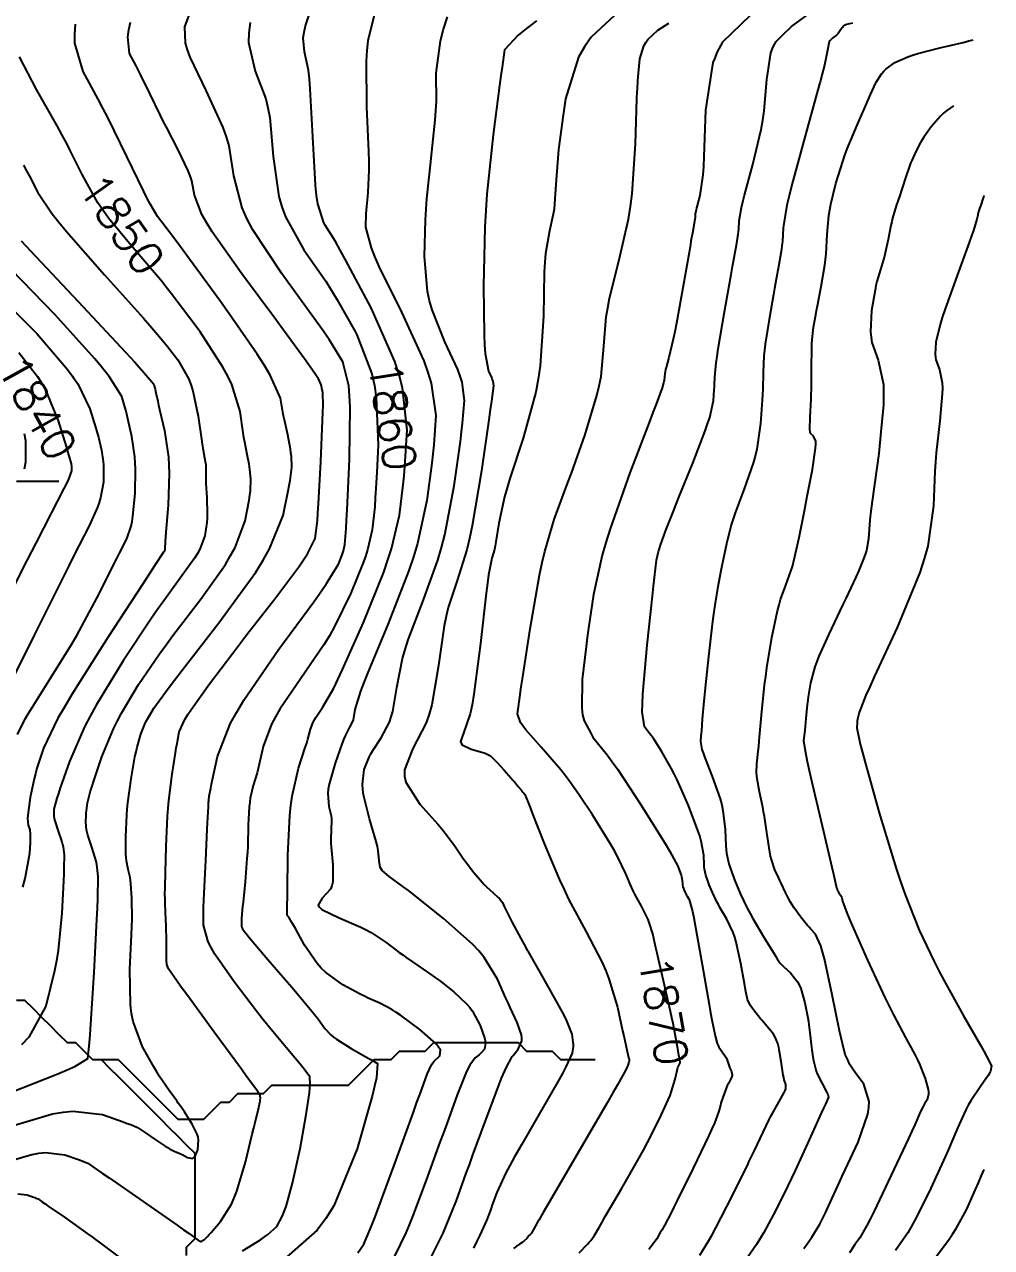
# Model space of a CAD drawing. Header units: metres. Extents: x 837475 to 838479, y 1189012 to 1191015.
# Drawn here: x 838363.8 to 838477.4, y 1189838.2 to 1189981.9 of the extents above; entities that cross this region are included whole.
import ezdxf

# ---------------------------------------------------------------- set-up
doc = ezdxf.new("R2010")
doc.units = ezdxf.units.M
doc.header["$LTSCALE"] = 0.3
for name, color, linetype in [('COTAS 10', 1, 'Continuous'), ('COTAS INT', 252, 'Continuous'), ('DRENAJE', 5, 'Continuous')]:
    doc.layers.add(name, color=color, linetype=linetype)
doc.styles.get("Standard").update_dxf_attribs({"font": 'simplex.shx'})

msp = doc.modelspace()

# ---------------------------------------------------------------- linework, layer by layer
at = {"layer": 'COTAS 10'}
for points in [[(838402.927, 1189837.539), (838403.629, 1189838.568), (838404.58, 1189840.77), (838404.967, 1189841.761), (838405.408, 1189842.918), (838407.449, 1189848.475), (838409.461, 1189854.056), (838409.884, 1189855.227), (838410.249, 1189856.236), (838411.084, 1189858.531), (838411.588, 1189859.611), (838411.746, 1189859.855), (838411.911, 1189860.074), (838412.57, 1189860.666), (838412.639, 1189861.407), (838412.433, 1189861.72), (838412.128, 1189862.08), (838410.213, 1189863.77), (838407.938, 1189865.458), (838407.406, 1189865.817), (838406.917, 1189866.129), (838405.508, 1189866.865), (838404.159, 1189867.457), (838403.708, 1189867.679), (838403.223, 1189867.926), (838401.195, 1189869.029), (838399.134, 1189870.514), (838398.63, 1189871.002), (838398.154, 1189871.524), (838396.673, 1189873.689), (838395.601, 1189875.642), (838395.383, 1189876.031), (838395.198, 1189876.353), (838394.817, 1189876.969), (838394.692, 1189877.148), (838394.67, 1189877.195), (838394.653, 1189877.241), (838394.633, 1189877.399), (838394.655, 1189878.539), (838394.663, 1189879.203), (838394.672, 1189880.019), (838394.712, 1189884.227), (838394.935, 1189888.961), (838395.059, 1189890.109), (838395.209, 1189891.186), (838395.979, 1189894.489), (838396.77, 1189896.919), (838396.935, 1189897.446), (838397.076, 1189897.91), (838397.389, 1189899.059), (838397.702, 1189899.899), (838397.843, 1189900.168), (838398.007, 1189900.453), (838398.796, 1189901.612), (838400.108, 1189903.914), (838400.602, 1189904.919), (838401.152, 1189906.082), (838403.612, 1189911.612), (838405.981, 1189917.544), (838406.475, 1189918.961), (838406.898, 1189920.28), (838407.842, 1189924.23), (838408.271, 1189927.779), (838408.37, 1189928.845), (838408.461, 1189929.947), (838408.718, 1189934.23), (838408.192, 1189939.182), (838407.789, 1189940.705), (838407.275, 1189942.296), (838405.389, 1189946.559), (838404.488, 1189948.592), (838401.501, 1189954.219), (838400.86, 1189955.388), (838400.301, 1189956.387), (838399.119, 1189958.322), (838398.954, 1189958.592), (838398.253, 1189960.809), (838398.101, 1189961.818), (838397.967, 1189962.997), (838397.633, 1189968.679), (838397.352, 1189974.348), (838397.251, 1189975.518), (838397.14, 1189976.516), (838396.654, 1189978.679), (838396.522, 1189980.319), (838396.633, 1189980.988), (838396.808, 1189981.749), (838397.976, 1189985.273)], [(838428.939, 1189837.517), (838429.923, 1189838.55), (838430.129, 1189838.78), (838430.305, 1189838.984), (838430.701, 1189839.52), (838431.316, 1189840.595), (838431.631, 1189841.14), (838432.009, 1189841.792), (838433.896, 1189845.041), (838435.981, 1189848.703), (838436.484, 1189849.616), (838436.954, 1189850.485), (838438.382, 1189853.261), (838439.406, 1189855.497), (838439.621, 1189856.026), (838439.806, 1189856.516), (838440.228, 1189857.961), (838440.437, 1189858.942), (838440.488, 1189859.14), (838440.537, 1189859.306), (838440.689, 1189859.639), (838440.782, 1189859.802), (838440.793, 1189859.861), (838440.798, 1189859.926), (838440.765, 1189860.21), (838440.654, 1189860.769), (838440.611, 1189861.008), (838440.561, 1189861.283), (838440.335, 1189862.578), (838439.965, 1189864.496), (838439.825, 1189865.163), (838439.668, 1189865.89), (838438.963, 1189869.009), (838438.258, 1189872.061), (838438.101, 1189872.746), (838437.96, 1189873.361), (838437.589, 1189875.004), (838437.222, 1189876.227), (838437.084, 1189876.577), (838437.036, 1189876.691), (838436.93, 1189876.933), (838436.244, 1189878.261), (838435.486, 1189879.673), (838435.287, 1189880.082), (838435.093, 1189880.498), (838434.432, 1189882.066), (838433.446, 1189884.117), (838433.048, 1189884.839), (838432.595, 1189885.626), (838430.506, 1189889.025), (838428.968, 1189891.29), (838428.096, 1189892.573), (838427.44, 1189893.455), (838426.79, 1189894.293), (838424.484, 1189896.959), (838422.671, 1189899.01), (838422.332, 1189899.461), (838422.062, 1189899.861), (838421.677, 1189900.885), (838421.952, 1189902.84), (838422.1, 1189903.828), (838422.278, 1189905.009), (838423.181, 1189910.885), (838424.286, 1189917.195), (838424.592, 1189918.649), (838424.899, 1189919.975), (838426.005, 1189923.709), (838427.234, 1189927.009), (838427.618, 1189928.063), (838428.021, 1189929.178), (838429.634, 1189933.709), (838431.03, 1189938.296), (838431.296, 1189939.446), (838431.511, 1189940.544), (838431.851, 1189944.075), (838432.121, 1189947.55), (838432.292, 1189948.612), (838432.504, 1189949.718), (838433.616, 1189954.075), (838434.755, 1189959.014), (838434.985, 1189960.487), (838435.178, 1189962.006), (838435.563, 1189967.872), (838435.727, 1189973.157), (838435.767, 1189974.032), (838435.779, 1189974.309), (838435.835, 1189975.325), (838436.065, 1189977.872), (838436.544, 1189979.402), (838436.757, 1189979.777), (838437.005, 1189980.131), (838438.193, 1189981.236), (838439.463, 1189982.045)], [(838361.926, 1189856.294), (838367.691, 1189858.553), (838368.803, 1189859.027), (838369.706, 1189859.436), (838371.221, 1189860.364), (838371.422, 1189862.218), (838371.497, 1189863.21), (838371.58, 1189864.411), (838371.95, 1189870.475), (838372.279, 1189876.718), (838372.337, 1189878.03), (838372.38, 1189879.163), (838372.416, 1189881.75), (838372.262, 1189883.158), (838372.187, 1189883.547), (838372.096, 1189883.936), (838371.651, 1189885.338), (838371.22, 1189886.619), (838371.138, 1189886.932), (838371.074, 1189887.227), (838370.977, 1189888.141), (838371.017, 1189888.973), (838371.038, 1189889.217), (838371.063, 1189889.466), (838371.191, 1189890.413), (838371.542, 1189891.842), (838371.709, 1189892.396), (838371.906, 1189893.018), (838372.869, 1189895.834), (838374.235, 1189899.122), (838374.686, 1189900.041), (838375.169, 1189900.964), (838377.175, 1189904.329), (838379.637, 1189907.925), (838380.407, 1189908.994), (838381.215, 1189910.094), (838384.452, 1189914.329), (838387.376, 1189918.445), (838387.987, 1189919.47), (838388.511, 1189920.445), (838389.688, 1189923.552), (838390.168, 1189926.004), (838390.254, 1189926.566), (838390.318, 1189927.077), (838390.38, 1189928.503), (838390.269, 1189929.607), (838390.225, 1189929.916), (838390.175, 1189930.225), (838389.944, 1189931.353), (838389.652, 1189932.818), (838389.562, 1189933.34), (838389.469, 1189933.913), (838389.102, 1189936.401), (838388.129, 1189939.575), (838387.653, 1189940.58), (838387.088, 1189941.639), (838384.398, 1189945.771), (838384.302, 1189945.918), (838381.024, 1189950.271), (838380.149, 1189951.377), (838379.974, 1189951.594), (838379.287, 1189952.439), (838376.293, 1189955.918), (838373.647, 1189959.143), (838373.006, 1189960.046), (838372.404, 1189960.953), (838370.559, 1189964.266), (838369.102, 1189967.175), (838368.772, 1189967.832), (838368.206, 1189968.899), (838367.61, 1189970.001), (838365.201, 1189974.266), (838363.186, 1189978.103)], [(838472.9, 1189972.321), (838472.138, 1189971.793), (838471.746, 1189971.466), (838471.38, 1189971.133), (838470.281, 1189969.886), (838469.442, 1189968.657), (838469.24, 1189968.336), (838469.051, 1189968.024), (838468.48, 1189966.963), (838468.006, 1189965.897), (838467.879, 1189965.58), (838467.753, 1189965.254), (838467.313, 1189964), (838466.88, 1189962.675), (838466.759, 1189962.304), (838466.636, 1189961.931), (838466.188, 1189960.571), (838465.765, 1189959.135), (838465.658, 1189958.714), (838465.556, 1189958.284), (838465.223, 1189956.646), (838464.9, 1189955.065), (838464.804, 1189954.671), (838464.705, 1189954.295), (838464.324, 1189953.093), (838463.923, 1189951.7), (838463.812, 1189951.205), (838463.7, 1189950.661), (838463.298, 1189948.298), (838463.169, 1189945.773), (838463.231, 1189945.126), (838463.334, 1189944.503), (838464.057, 1189942.442), (838464.675, 1189939.595), (838464.712, 1189938.476), (838464.691, 1189937.215), (838464.379, 1189934.012), (838464.13, 1189931.464), (838463.371, 1189925.864), (838463.225, 1189924.697), (838463.107, 1189923.695), (838462.912, 1189921.464), (838462.679, 1189920.07), (838462.538, 1189919.597), (838462.362, 1189919.086), (838461.786, 1189917.722), (838461.448, 1189916.923), (838460.269, 1189914.433), (838459.926, 1189913.716), (838459.577, 1189912.986), (838458.258, 1189910.247), (838457.1, 1189907.656), (838456.853, 1189907.02), (838456.637, 1189906.418), (838456.122, 1189904.538), (838455.848, 1189902.888), (838455.785, 1189902.433), (838455.726, 1189901.977), (838455.558, 1189900.336), (838455.437, 1189898.934), (838455.409, 1189898.63), (838455.382, 1189898.363), (838455.304, 1189897.7), (838455.551, 1189896.112), (838455.729, 1189895.261), (838455.955, 1189894.233), (838456.274, 1189892.863), (838457.167, 1189889.033), (838458.397, 1189883.874), (838458.634, 1189882.871), (838458.826, 1189882.053), (838459.146, 1189880.632), (838459.176, 1189880.441), (838459.185, 1189880.396), (838459.195, 1189880.356), (838459.234, 1189880.242), (838459.277, 1189880.15), (838459.29, 1189880.122), (838459.303, 1189880.095), (838459.352, 1189879.989), (838459.409, 1189879.88), (838459.427, 1189879.851), (838459.445, 1189879.821), (838459.522, 1189879.715), (838459.597, 1189879.622), (838459.616, 1189879.6), (838459.633, 1189879.581), (838459.688, 1189879.525), (838459.746, 1189879.394), (838459.765, 1189879.327), (838459.786, 1189879.246), (838459.875, 1189878.844), (838460.387, 1189877.488), (838460.676, 1189876.806), (838461.028, 1189875.991), (838462.829, 1189871.939), (838464.861, 1189867.549), (838465.359, 1189866.521), (838465.828, 1189865.574), (838467.29, 1189862.829), (838468.418, 1189860.745), (838468.678, 1189860.215), (838468.915, 1189859.705), (838469.58, 1189858.032), (838469.93, 1189856.709), (838469.969, 1189856.42), (838469.982, 1189856.164), (838469.819, 1189855.518), (838469.503, 1189855.045), (838469.42, 1189854.898), (838469.338, 1189854.745), (838469.059, 1189854.131), (838468.365, 1189852.582), (838468.022, 1189851.839), (838467.614, 1189850.959), (838465.595, 1189846.645), (838463.545, 1189842.354), (838463.117, 1189841.489), (838462.75, 1189840.763), (838461.927, 1189839.31), (838461.477, 1189838.707), (838461.344, 1189838.517), (838461.209, 1189838.318), (838460.69, 1189837.52)], [(838363.127, 1189943.333), (838365.321, 1189940.514), (838365.839, 1189939.66), (838366.317, 1189938.774), (838366.475, 1189938.383), (838367.719, 1189935.306), (838368.654, 1189932.296), (838368.837, 1189931.698), (838368.988, 1189931.203), (838369.259, 1189930.262), (838369.302, 1189929.968), (838369.308, 1189929.88), (838369.312, 1189929.789), (838369.311, 1189929.681), (838369.306, 1189929.436), (838368.928, 1189928.449), (838368.697, 1189927.959), (838368.412, 1189927.374), (838366.926, 1189924.48), (838365.095, 1189920.952), (838364.591, 1189919.969), (838364.089, 1189918.982), (838362.288, 1189915.395)]]:
    msp.add_lwpolyline(points, dxfattribs=at)
at = {"layer": 'COTAS INT'}
for points in [[(838389.398, 1189837.771), (838391.507, 1189839.076), (838391.968, 1189839.394), (838392.375, 1189839.692), (838393.403, 1189840.612), (838394.101, 1189841.878), (838394.301, 1189842.395), (838394.504, 1189842.984), (838395.259, 1189845.711), (838395.979, 1189848.892), (838396.16, 1189849.767), (838396.332, 1189850.64), (838396.886, 1189853.771), (838397.254, 1189856.348), (838397.309, 1189856.87), (838397.344, 1189857.31), (838397.3, 1189858.212), (838396.766, 1189858.96), (838396.492, 1189859.304), (838396.162, 1189859.707), (838394.515, 1189861.654), (838392.357, 1189864.256), (838391.705, 1189865.071), (838391.03, 1189865.928), (838388.398, 1189869.365), (838386.152, 1189872.645), (838385.72, 1189873.402), (838385.372, 1189874.094), (838384.801, 1189876.048), (838384.822, 1189878.144), (838384.846, 1189878.925), (838384.878, 1189879.794), (838385.063, 1189883.659), (838385.255, 1189887.327), (838385.293, 1189888.073), (838385.325, 1189888.701), (838385.381, 1189889.994), (838385.404, 1189890.499), (838385.414, 1189890.631), (838385.425, 1189890.76), (838385.479, 1189891.195), (838385.668, 1189892.162), (838385.764, 1189892.625), (838385.879, 1189893.173), (838386.455, 1189895.861), (838387.988, 1189899.767), (838388.707, 1189901.084), (838389.554, 1189902.502), (838393.675, 1189908.473), (838397.759, 1189914.044), (838398.583, 1189915.21), (838399.273, 1189916.213), (838400.657, 1189918.473), (838401.089, 1189919.553), (838401.178, 1189919.811), (838401.256, 1189920.051), (838401.427, 1189920.77), (838401.561, 1189922.67), (838401.615, 1189923.655), (838401.675, 1189924.839), (838401.952, 1189930.77), (838402.03, 1189936.93), (838401.965, 1189938.258), (838401.863, 1189939.422), (838401.182, 1189942.263), (838399.556, 1189944.874), (838398.859, 1189945.894), (838398.054, 1189947.043), (838394.254, 1189952.263), (838393.986, 1189952.668), (838390.615, 1189957.768), (838389.911, 1189959.096), (838389.34, 1189960.34), (838388.377, 1189964.123), (838387.815, 1189967.621), (838387.497, 1189968.685), (838387.108, 1189969.789), (838385.118, 1189974.123), (838383.243, 1189978.072), (838382.927, 1189978.934), (838382.699, 1189979.697), (838382.609, 1189981.615), (838383.492, 1189983.917)], [(838434.177, 1189983.984), (838430.351, 1189980.423), (838429.551, 1189979.282), (838428.864, 1189978.073), (838427.321, 1189973.144), (838427.019, 1189970.955), (838426.659, 1189968.344), (838426.528, 1189967.216), (838426.42, 1189966.176), (838426.216, 1189963.144), (838426.062, 1189960.801), (838425.985, 1189960.194), (838425.893, 1189959.606), (838425.438, 1189957.633), (838424.994, 1189954.972), (838424.909, 1189953.95), (838424.841, 1189952.804), (838424.733, 1189947.633), (838424.37, 1189941.796), (838424.141, 1189940.229), (838423.857, 1189938.684), (838422.367, 1189933.283), (838420.802, 1189928.549), (838420.472, 1189927.424), (838420.185, 1189926.38), (838419.52, 1189923.283), (838419.162, 1189921.086), (838419.069, 1189920.61), (838418.979, 1189920.191), (838418.677, 1189919.157), (838418.3, 1189917.222), (838418.163, 1189916.235), (838418.012, 1189915.053), (838417.347, 1189909.157), (838416.581, 1189903.175), (838416.366, 1189901.939), (838416.15, 1189900.886), (838415.357, 1189898.6), (838415.006, 1189897.644), (838415.068, 1189897.429), (838415.199, 1189897.236), (838416.246, 1189896.717), (838417.504, 1189896.368), (838417.768, 1189896.283), (838417.995, 1189896.202), (838418.51, 1189895.948), (838418.923, 1189895.556), (838419.086, 1189895.387), (838419.271, 1189895.193), (838420.112, 1189894.275), (838420.965, 1189893.317), (838421.157, 1189893.096), (838421.33, 1189892.896), (838421.793, 1189892.337), (838422.083, 1189891.971), (838422.146, 1189891.893), (838422.201, 1189891.825), (838422.341, 1189891.664), (838422.429, 1189891.565), (838422.451, 1189891.536), (838422.474, 1189891.507), (838422.549, 1189891.399), (838422.942, 1189890.446), (838423.165, 1189889.885), (838423.437, 1189889.195), (838424.831, 1189885.628), (838426.089, 1189882.645), (838426.632, 1189881.357), (838427.161, 1189880.223), (838427.703, 1189879.109), (838429.767, 1189875.263), (838431.637, 1189871.645), (838432.056, 1189870.676), (838432.431, 1189869.721), (838433.431, 1189866.39), (838434.048, 1189863.62), (838434.182, 1189863.018), (838434.301, 1189862.489), (838434.599, 1189861.176), (838434.75, 1189860.491), (838434.776, 1189860.357), (838434.795, 1189860.248), (838434.806, 1189860.058), (838434.772, 1189859.995), (838434.763, 1189859.967), (838434.753, 1189859.934), (838434.717, 1189859.775), (838434.65, 1189859.545), (838434.62, 1189859.466), (838434.586, 1189859.382), (838434.422, 1189859.025), (838433.44, 1189857.285), (838432.89, 1189856.329), (838432.219, 1189855.168), (838428.788, 1189849.259), (838425.384, 1189843.404), (838424.729, 1189842.277), (838424.198, 1189841.365), (838424.062, 1189841.131), (838423.321, 1189839.851), (838423.198, 1189839.685), (838423.143, 1189839.621), (838423.08, 1189839.55), (838422.774, 1189839.229), (838422.424, 1189838.898), (838422.332, 1189838.82), (838422.242, 1189838.748), (838421.934, 1189838.538), (838421.647, 1189838.355), (838421.57, 1189838.301), (838421.495, 1189838.244), (838421.23, 1189838.024)], [(838361.266, 1189848.103), (838364.657, 1189849.107), (838364.861, 1189849.141), (838365.47, 1189849.242), (838366.229, 1189849.314), (838368.516, 1189849.055), (838370.105, 1189848.498), (838370.424, 1189848.382), (838370.69, 1189848.283), (838371.213, 1189848.063), (838372.319, 1189847.305), (838372.952, 1189846.866), (838373.727, 1189846.327), (838377.708, 1189843.557), (838381.694, 1189840.779), (838382.472, 1189840.235), (838383.109, 1189839.79), (838384.232, 1189838.997), (838384.415, 1189838.889), (838384.458, 1189838.876), (838384.498, 1189838.869), (838384.617, 1189838.902), (838384.722, 1189838.979), (838384.753, 1189839.001), (838384.785, 1189839.022), (838384.907, 1189839.097), (838385.276, 1189839.469), (838385.464, 1189839.677), (838385.688, 1189839.93), (838386.806, 1189841.225), (838388.082, 1189843.259), (838388.405, 1189843.979), (838388.716, 1189844.766), (838389.732, 1189848.175), (838390.535, 1189851.481), (838390.712, 1189852.203), (838390.869, 1189852.842), (838391.272, 1189854.454), (838391.461, 1189855.361), (838391.482, 1189855.556), (838391.491, 1189855.726), (838391.411, 1189856.139), (838391.245, 1189856.394), (838391.22, 1189856.431), (838391.167, 1189856.513), (838390.369, 1189857.602), (838389.875, 1189858.274), (838389.263, 1189859.107), (838386.068, 1189863.454), (838382.832, 1189867.879), (838382.193, 1189868.761), (838381.667, 1189869.494), (838380.699, 1189870.903), (838380.516, 1189871.407), (838380.485, 1189871.57), (838380.462, 1189871.743), (838380.452, 1189872.454), (838380.471, 1189873.456), (838380.468, 1189873.813), (838380.461, 1189874.205), (838380.405, 1189875.906), (838380.337, 1189877.572), (838380.323, 1189877.941), (838380.311, 1189878.27), (838380.285, 1189879.126), (838380.278, 1189879.654), (838380.278, 1189879.889), (838380.287, 1189880.207), (838380.315, 1189881.139), (838380.328, 1189881.638), (838380.344, 1189882.241), (838380.419, 1189885.29), (838380.58, 1189888.86), (838380.649, 1189889.792), (838380.73, 1189890.699), (838381.11, 1189893.772), (838381.514, 1189896.306), (838381.61, 1189896.875), (838381.698, 1189897.385), (838381.957, 1189898.745), (838382.63, 1189900.209), (838382.98, 1189900.785), (838383.401, 1189901.434), (838385.508, 1189904.394), (838388.248, 1189908.021), (838389.068, 1189909.091), (838389.914, 1189910.189), (838393.189, 1189914.394), (838396.011, 1189918.155), (838396.572, 1189918.973), (838397.037, 1189919.695), (838397.921, 1189921.498), (838398.182, 1189923.599), (838398.255, 1189924.508), (838398.329, 1189925.56), (838398.598, 1189930.541), (838398.797, 1189935.37), (838398.827, 1189936.326), (838398.846, 1189937.117), (838398.823, 1189938.594), (838398.738, 1189938.983), (838398.718, 1189939.087), (838398.698, 1189939.19), (838398.641, 1189939.551), (838398.311, 1189940.233), (838398.121, 1189940.538), (838397.888, 1189940.895), (838396.687, 1189942.603), (838394.653, 1189945.376), (838393.894, 1189946.404), (838393.051, 1189947.545), (838391.225, 1189950.008), (838389.301, 1189952.603), (838385.832, 1189957.545), (838385.166, 1189958.612), (838384.628, 1189959.549), (838383.749, 1189961.845), (838383.429, 1189963.539), (838383.244, 1189964.096), (838383.016, 1189964.69), (838381.845, 1189967.157), (838380.451, 1189969.827), (838380.084, 1189970.551), (838379.724, 1189971.268), (838378.49, 1189973.801), (838377.404, 1189976.035), (838377.138, 1189976.563), (838376.887, 1189977.052), (838376.103, 1189978.49), (838375.916, 1189980.442), (838376.042, 1189981.255), (838376.244, 1189982.186)], [(838390.299, 1189982.143), (838390.148, 1189980.92), (838390.108, 1189979.784), (838390.886, 1189976.401), (838392.124, 1189973.153), (838392.374, 1189972.101), (838392.583, 1189970.984), (838393.005, 1189966.401), (838393.654, 1189961.668), (838394.006, 1189960.457), (838394.434, 1189959.289), (838396.411, 1189955.771), (838396.604, 1189955.427), (838399.178, 1189951.715), (838399.86, 1189950.641), (838400.529, 1189949.547), (838402.62, 1189945.813), (838402.835, 1189945.427), (838404.569, 1189940.859), (838404.877, 1189939.482), (838405.111, 1189938.056), (838405.335, 1189932.5), (838405.165, 1189929.235), (838405.068, 1189927.393), (838404.992, 1189926.25), (838404.916, 1189925.225), (838404.634, 1189922.5), (838404.077, 1189920.165), (838403.827, 1189919.386), (838403.535, 1189918.548), (838402.134, 1189915.043), (838400.213, 1189911.148), (838399.593, 1189910.064), (838398.934, 1189908.979), (838396.236, 1189905.043), (838393.767, 1189901.415), (838393.253, 1189900.525), (838392.813, 1189899.684), (838391.835, 1189897.057), (838391.35, 1189894.95), (838391.221, 1189894.437), (838391.093, 1189893.954), (838390.65, 1189892.462), (838390.3, 1189890.96), (838390.231, 1189890.469), (838390.175, 1189889.947), (838390.073, 1189887.793), (838390.001, 1189885.334), (838389.963, 1189884.62), (838389.917, 1189883.892), (838389.686, 1189881.141), (838389.453, 1189878.746), (838389.406, 1189878.242), (838389.367, 1189877.806), (838389.288, 1189876.809), (838389.265, 1189876.341), (838389.261, 1189876.239), (838389.258, 1189876.151), (838389.255, 1189875.932), (838389.307, 1189875.754), (838389.338, 1189875.691), (838389.377, 1189875.622), (838389.582, 1189875.324), (838389.927, 1189874.888), (838390.056, 1189874.732), (838390.199, 1189874.56), (838390.832, 1189873.815), (838391.939, 1189872.525), (838392.38, 1189872.011), (838392.88, 1189871.429), (838395.169, 1189868.758), (838397.388, 1189866.12), (838397.843, 1189865.558), (838398.229, 1189865.069), (838399.049, 1189863.911), (838399.749, 1189863.137), (838400.06, 1189862.889), (838400.421, 1189862.627), (838402.147, 1189861.562), (838403.875, 1189860.585), (838404.238, 1189860.379), (838404.55, 1189860.201), (838405.258, 1189859.791), (838405.123, 1189858.112), (838404.904, 1189857.134), (838404.606, 1189855.935), (838402.871, 1189849.749), (838400.126, 1189843.064), (838399.19, 1189841.549), (838398.178, 1189840.179), (838393.888, 1189836.446)], [(838404.911, 1189983.146), (838404.109, 1189979.97), (838403.985, 1189978.838), (838403.905, 1189977.598), (838403.971, 1189972.207), (838404.206, 1189966.96), (838404.231, 1189965.81), (838404.24, 1189964.792), (838404.127, 1189962.207), (838404.072, 1189961.696), (838403.947, 1189960.522), (838403.912, 1189960.072), (838403.885, 1189959.627), (838403.841, 1189958.08), (838404.488, 1189955.631), (838404.896, 1189954.619), (838405.403, 1189953.463), (838408.061, 1189948.08), (838410.691, 1189942.371), (838411.181, 1189941.01), (838411.567, 1189939.743), (838412.101, 1189935.96), (838411.854, 1189932.502), (838411.748, 1189931.44), (838411.625, 1189930.334), (838411.049, 1189925.96), (838409.93, 1189920.884), (838409.467, 1189919.334), (838408.936, 1189917.721), (838406.463, 1189911.375), (838404.102, 1189905.732), (838403.642, 1189904.562), (838403.265, 1189903.563), (838402.605, 1189901.375), (838402.438, 1189900.406), (838402.373, 1189900.176), (838402.301, 1189899.963), (838401.97, 1189899.331), (838401.476, 1189898.361), (838401.299, 1189897.935), (838401.106, 1189897.44), (838400.264, 1189895.086), (838399.57, 1189892.603), (838399.47, 1189892.028), (838399.409, 1189891.502), (838399.522, 1189890.006), (838399.792, 1189888.878), (838399.83, 1189888.583), (838399.854, 1189888.295), (838399.808, 1189887.318), (838399.748, 1189886.115), (838399.762, 1189885.685), (838399.789, 1189885.212), (838399.998, 1189883.152), (838399.987, 1189881.127), (838399.875, 1189880.676), (838399.717, 1189880.272), (838398.752, 1189879.21), (838398.282, 1189878.396), (838398.435, 1189878.149), (838398.711, 1189877.892), (838400.729, 1189876.886), (838403.295, 1189875.793), (838403.916, 1189875.482), (838404.499, 1189875.167), (838406.281, 1189873.996), (838407.8, 1189872.845), (838408.217, 1189872.541), (838408.632, 1189872.245), (838410.116, 1189871.23), (838411.637, 1189870.177), (838412.076, 1189869.857), (838412.523, 1189869.525), (838414.199, 1189868.221), (838415.727, 1189866.773), (838416.08, 1189866.349), (838416.403, 1189865.916), (838417.318, 1189864.269), (838417.829, 1189862.799), (838417.898, 1189862.477), (838417.935, 1189862.192), (838417.806, 1189861.469), (838417.437, 1189861.019), (838417.322, 1189860.907), (838417.203, 1189860.799), (838416.727, 1189860.452), (838416.094, 1189859.596), (838415.876, 1189859.168), (838415.639, 1189858.656), (838414.626, 1189856.114), (838413.378, 1189852.7), (838412.992, 1189851.638), (838412.588, 1189850.526), (838410.985, 1189846.088), (838409.368, 1189841.815), (838408.956, 1189840.806), (838408.56, 1189839.874), (838407.259, 1189837.137)], [(838410.888, 1189835.705), (838412.54, 1189838.978), (838412.945, 1189839.851), (838413.328, 1189840.711), (838414.52, 1189843.701), (838415.678, 1189846.896), (838416.038, 1189847.885), (838416.416, 1189848.92), (838417.927, 1189853.038), (838419.293, 1189856.69), (838419.58, 1189857.432), (838419.827, 1189858.057), (838420.392, 1189859.341), (838420.645, 1189859.788), (838420.696, 1189859.885), (838420.739, 1189859.971), (838420.826, 1189860.186), (838420.994, 1189860.466), (838421.088, 1189860.593), (838421.202, 1189860.742), (838421.786, 1189861.457), (838422.206, 1189862.458), (838422.217, 1189862.787), (838422.183, 1189863.138), (838421.676, 1189864.595), (838420.832, 1189866.354), (838420.584, 1189866.896), (838420.331, 1189867.462), (838419.364, 1189869.705), (838417.778, 1189872.258), (838417.134, 1189873.019), (838416.402, 1189873.803), (838413.015, 1189876.833), (838409.622, 1189879.527), (838408.884, 1189880.101), (838408.235, 1189880.599), (838406.621, 1189881.775), (838405.806, 1189882.473), (838405.66, 1189882.669), (838405.55, 1189882.868), (838405.44, 1189883.597), (838405.34, 1189884.806), (838405.236, 1189885.307), (838405.098, 1189885.88), (838404.324, 1189888.55), (838403.62, 1189891.35), (838403.527, 1189892.005), (838403.478, 1189892.607), (838403.667, 1189894.348), (838404.267, 1189895.77), (838404.476, 1189896.172), (838404.705, 1189896.577), (838405.688, 1189898.068), (838406.641, 1189899.893), (838406.851, 1189900.509), (838407.038, 1189901.173), (838407.519, 1189903.969), (838408.181, 1189907.393), (838408.482, 1189908.453), (838408.835, 1189909.562), (838410.535, 1189913.969), (838412.343, 1189918.947), (838412.763, 1189920.415), (838413.15, 1189921.922), (838414.256, 1189927.69), (838414.98, 1189932.888), (838415.125, 1189934.035), (838415.246, 1189935.056), (838415.484, 1189937.69), (838415.179, 1189939.853), (838414.958, 1189940.577), (838414.678, 1189941.356), (838413.174, 1189944.619), (838411.654, 1189948.354), (838411.364, 1189949.429), (838411.131, 1189950.522), (838410.761, 1189954.619), (838410.884, 1189958.956), (838410.962, 1189960.201), (838411.058, 1189961.464), (838411.519, 1189965.765), (838411.564, 1189966.183), (838412.036, 1189970.662), (838412.111, 1189971.774), (838412.163, 1189972.831), (838412.149, 1189976.183), (838412.631, 1189979.996), (838412.995, 1189981.342), (838413.459, 1189982.815)], [(838423.939, 1189982.328), (838422.741, 1189981.416), (838421.771, 1189980.637), (838420.161, 1189978.933), (838419.882, 1189976.892), (838419.75, 1189975.9), (838419.596, 1189974.723), (838418.841, 1189968.933), (838418.111, 1189961.951), (838417.971, 1189960.023), (838417.859, 1189958.097), (838417.682, 1189951.159), (838417.774, 1189945.413), (838417.833, 1189944.239), (838417.906, 1189943.245), (838418.287, 1189941.159), (838418.664, 1189940.34), (838418.735, 1189940.145), (838418.79, 1189939.963), (838418.867, 1189939.42), (838418.639, 1189937.611), (838418.503, 1189936.631), (838418.335, 1189935.442), (838417.463, 1189929.42), (838416.369, 1189922.96), (838416.06, 1189921.496), (838415.749, 1189920.172), (838414.606, 1189916.563), (838413.567, 1189913.392), (838413.323, 1189912.344), (838413.096, 1189911.223), (838412.433, 1189906.563), (838411.639, 1189901.94), (838411.33, 1189900.842), (838410.982, 1189899.824), (838409.405, 1189896.805), (838408.416, 1189894.279), (838408.439, 1189893.57), (838408.591, 1189892.859), (838410.212, 1189890.257), (838412.334, 1189887.916), (838412.802, 1189887.369), (838413.217, 1189886.865), (838414.286, 1189885.411), (838415.079, 1189884.214), (838415.32, 1189883.873), (838415.571, 1189883.528), (838416.559, 1189882.247), (838417.545, 1189881.08), (838417.796, 1189880.807), (838418.037, 1189880.556), (838418.828, 1189879.83), (838419.438, 1189879.301), (838419.565, 1189879.174), (838419.675, 1189879.055), (838419.919, 1189878.696), (838420.167, 1189878.162), (838420.279, 1189877.933), (838420.408, 1189877.668), (838421.031, 1189876.418), (838422.073, 1189874.461), (838422.467, 1189873.751), (838422.871, 1189873.03), (838422.906, 1189872.967), (838424.876, 1189869.528), (838426.745, 1189866.181), (838427.121, 1189865.454), (838427.435, 1189864.815), (838428.061, 1189863.232), (838428.208, 1189862.272), (838428.221, 1189862.026), (838428.222, 1189861.788), (838428.126, 1189861.002), (838427.38, 1189859.384), (838426.971, 1189858.622), (838426.474, 1189857.724), (838423.951, 1189853.348), (838422.152, 1189850.207), (838421.35, 1189848.808), (838420.804, 1189847.807), (838420.334, 1189846.917), (838419.264, 1189844.626), (838418.728, 1189843.165), (838418.594, 1189842.798), (838418.466, 1189842.447), (838418.055, 1189841.313), (838417.288, 1189839.608), (838416.935, 1189838.897), (838416.52, 1189838.081)], [(838449.019, 1189982.959), (838445.786, 1189979.84), (838445.159, 1189978.693), (838444.829, 1189977.872), (838444.649, 1189977.424), (838443.776, 1189971.815), (838443.604, 1189966.381), (838443.537, 1189965.222), (838443.46, 1189964.213), (838443.112, 1189961.815), (838442.784, 1189960.611), (838442.721, 1189960.354), (838442.67, 1189960.131), (838442.584, 1189959.601), (838442.563, 1189959.278), (838442.553, 1189959.184), (838442.541, 1189959.089), (838442.482, 1189958.731), (838442.241, 1189957.379), (838442.114, 1189956.657), (838441.962, 1189955.785), (838441.195, 1189951.378), (838440.363, 1189946.778), (838440.17, 1189945.784), (838439.992, 1189944.91), (838439.484, 1189942.764), (838439.159, 1189941.594), (838439.097, 1189941.336), (838439.047, 1189941.107), (838438.968, 1189940.516), (838438.925, 1189940.069), (838438.898, 1189939.93), (838438.864, 1189939.784), (838438.687, 1189939.203), (838437.973, 1189937.29), (838437.6, 1189936.305), (838437.152, 1189935.122), (838434.901, 1189929.203), (838432.572, 1189922.626), (838432.074, 1189921.028), (838431.641, 1189919.527), (838430.607, 1189914.909), (838430.031, 1189910.951), (838429.886, 1189909.864), (838429.747, 1189908.782), (838429.298, 1189904.909), (838429.241, 1189901.533), (838429.349, 1189900.764), (838429.511, 1189900.067), (838430.303, 1189898.596), (838430.545, 1189898.147), (838432.248, 1189896.056), (838432.832, 1189895.25), (838433.465, 1189894.347), (838436.156, 1189890.268), (838438.658, 1189886.281), (838439.17, 1189885.435), (838439.605, 1189884.702), (838440.524, 1189882.988), (838440.855, 1189882.126), (838440.919, 1189881.929), (838440.971, 1189881.752), (838441.055, 1189881.263), (838441.071, 1189880.932), (838441.078, 1189880.853), (838441.087, 1189880.781), (838441.132, 1189880.566), (838441.201, 1189880.366), (838441.225, 1189880.302), (838441.251, 1189880.234), (838441.364, 1189879.961), (838441.515, 1189879.643), (838441.566, 1189879.548), (838441.62, 1189879.449), (838441.848, 1189879.065), (838442.239, 1189877.646), (838442.396, 1189876.895), (838442.574, 1189875.987), (838443.394, 1189871.415), (838444.209, 1189866.729), (838444.384, 1189865.749), (838444.537, 1189864.908), (838444.906, 1189863.018), (838445.169, 1189862.128), (838445.254, 1189861.916), (838445.346, 1189861.72), (838445.723, 1189861.14), (838446.082, 1189860.661), (838446.162, 1189860.53), (838446.234, 1189860.399), (838446.423, 1189859.93), (838446.566, 1189859.48), (838446.608, 1189859.361), (838446.652, 1189859.245), (838446.821, 1189858.845), (838446.915, 1189858.467), (838446.911, 1189858.365), (838446.895, 1189858.263), (838446.732, 1189857.904), (838446.465, 1189857.434), (838446.384, 1189857.262), (838446.3, 1189857.072), (838445.97, 1189856.237), (838445.663, 1189855.343), (838445.594, 1189855.116), (838445.532, 1189854.898), (838445.362, 1189854.185), (838444.823, 1189852.762), (838444.527, 1189852.096), (838444.168, 1189851.312), (838442.342, 1189847.498), (838440.468, 1189843.685), (838440.078, 1189842.903), (838439.744, 1189842.238), (838439.004, 1189840.823), (838438.634, 1189840.18), (838438.434, 1189839.826), (838438.081, 1189839.189), (838437.413, 1189838.284), (838437.115, 1189837.938)], [(838443.136, 1189837.263), (838444.191, 1189838.962), (838444.579, 1189839.662), (838445.008, 1189840.461), (838446.902, 1189844.179), (838448.78, 1189847.994), (838448.891, 1189848.222), (838449.198, 1189848.855), (838449.572, 1189849.631), (838450.558, 1189851.727), (838451.273, 1189853.215), (838451.476, 1189853.608), (838451.682, 1189853.992), (838452.446, 1189855.31), (838453.039, 1189856.387), (838453.137, 1189856.619), (838453.206, 1189856.822), (838453.22, 1189857.316), (838453.035, 1189857.883), (838452.979, 1189858.132), (838452.921, 1189858.421), (838452.697, 1189859.794), (838452.488, 1189861.148), (838452.44, 1189861.423), (838452.397, 1189861.655), (838452.275, 1189862.137), (838452.185, 1189862.349), (838452.161, 1189862.412), (838452.138, 1189862.477), (838452.059, 1189862.726), (838451.76, 1189863.213), (838451.598, 1189863.427), (838451.402, 1189863.677), (838450.408, 1189864.867), (838450.263, 1189865.046), (838449.406, 1189866.103), (838449.206, 1189866.381), (838449.038, 1189866.632), (838448.708, 1189867.308), (838448.523, 1189868.256), (838448.447, 1189868.677), (838448.359, 1189869.168), (838447.95, 1189871.517), (838447.397, 1189874.037), (838447.218, 1189874.636), (838447.028, 1189875.192), (838446.248, 1189876.84), (838445.479, 1189878.137), (838445.295, 1189878.471), (838445.124, 1189878.794), (838444.611, 1189879.869), (838444.229, 1189880.793), (838444.141, 1189881.02), (838444.06, 1189881.236), (838443.828, 1189881.914), (838443.676, 1189882.64), (838443.645, 1189882.885), (838443.62, 1189883.15), (838443.568, 1189884.27), (838443.281, 1189885.922), (838443.107, 1189886.523), (838442.892, 1189887.187), (838441.772, 1189890.102), (838440.444, 1189893.105), (838440.098, 1189893.824), (838439.761, 1189894.494), (838438.62, 1189896.506), (838437.654, 1189897.971), (838437.427, 1189898.295), (838437.217, 1189898.584), (838436.606, 1189899.335), (838436.352, 1189901.124), (838436.367, 1189902.067), (838436.419, 1189903.205), (838436.919, 1189908.934), (838437.542, 1189914.724), (838437.671, 1189915.9), (838437.783, 1189916.892), (838438.032, 1189918.934), (838438.274, 1189919.968), (838438.381, 1189920.325), (838438.506, 1189920.712), (838439.099, 1189922.366), (838440.017, 1189924.715), (838440.346, 1189925.54), (838440.707, 1189926.442), (838442.284, 1189930.33), (838443.746, 1189934.127), (838444.036, 1189934.97), (838444.275, 1189935.723), (838444.721, 1189937.691), (838444.816, 1189938.954), (838444.833, 1189939.262), (838444.847, 1189939.552), (838444.865, 1189940.452), (838444.999, 1189941.736), (838445.037, 1189942.103), (838445.147, 1189942.867), (838445.286, 1189943.765), (838446.013, 1189948.116), (838446.784, 1189952.53), (838446.95, 1189953.468), (838447.095, 1189954.282), (838447.446, 1189956.194), (838447.624, 1189957.267), (838447.66, 1189957.553), (838447.69, 1189957.833), (838447.752, 1189958.804), (838448.009, 1189960.392), (838448.163, 1189961.062), (838448.353, 1189961.832), (838449.336, 1189965.445), (838450.327, 1189969.572), (838450.521, 1189970.667), (838450.681, 1189971.741), (838450.97, 1189975.445), (838451.457, 1189978.566), (838451.741, 1189979.273), (838452.089, 1189979.911), (838452.834, 1189980.63), (838453.888, 1189981.647), (838455.926, 1189983.166)], [(838461.071, 1189982.045), (838460.346, 1189981.885), (838460.185, 1189981.811), (838460.041, 1189981.725), (838459.667, 1189981.308), (838459.369, 1189980.854), (838459.274, 1189980.745), (838459.172, 1189980.643), (838458.758, 1189980.335), (838458.393, 1189979.982), (838458.322, 1189979.852), (838458.264, 1189979.709), (838458.165, 1189979.074), (838457.758, 1189977.1), (838457.506, 1189976.112), (838457.246, 1189975.131), (838457.193, 1189974.932), (838455.559, 1189969.074), (838453.921, 1189963.053), (838453.605, 1189961.77), (838453.348, 1189960.653), (838452.959, 1189958.248), (838452.92, 1189958.006), (838452.817, 1189956.389), (838452.767, 1189955.922), (838452.707, 1189955.446), (838452.41, 1189953.656), (838452.012, 1189951.548), (838451.889, 1189950.87), (838451.759, 1189950.153), (838451.243, 1189947.224), (838450.8, 1189944.324), (838450.717, 1189943.625), (838450.651, 1189942.97), (838450.554, 1189940.98), (838450.516, 1189939.029), (838450.486, 1189938.399), (838450.448, 1189937.73), (838450.243, 1189934.99), (838449.794, 1189931.993), (838449.602, 1189931.162), (838449.382, 1189930.33), (838448.343, 1189927.322), (838447.273, 1189924.501), (838447.032, 1189923.788), (838446.816, 1189923.103), (838446.237, 1189920.873), (838445.822, 1189918.827), (838445.71, 1189918.258), (838445.599, 1189917.688), (838445.205, 1189915.623), (838444.804, 1189913.137), (838444.688, 1189912.302), (838444.57, 1189911.404), (838444.124, 1189907.631), (838443.731, 1189903.952), (838443.647, 1189903.113), (838443.573, 1189902.352), (838443.395, 1189900.253), (838443.295, 1189898.88), (838443.27, 1189898.578), (838443.248, 1189898.31), (838443.178, 1189897.62), (838443.356, 1189896.703), (838443.489, 1189896.291), (838443.658, 1189895.81), (838444.571, 1189893.504), (838445.503, 1189890.874), (838445.683, 1189890.189), (838445.83, 1189889.523), (838446.082, 1189887.277), (838446.169, 1189885.369), (838446.213, 1189884.917), (838446.265, 1189884.498), (838446.523, 1189883.262), (838446.918, 1189882.107), (838447.057, 1189881.739), (838447.208, 1189881.351), (838447.858, 1189879.776), (838448.732, 1189877.945), (838449.023, 1189877.395), (838449.337, 1189876.826), (838450.649, 1189874.615), (838451.539, 1189873.186), (838451.818, 1189872.737), (838452.041, 1189872.377), (838452.221, 1189872.087), (838452.507, 1189871.619), (838452.509, 1189871.608), (838452.51, 1189871.605), (838452.51, 1189871.603), (838452.511, 1189871.599), (838452.514, 1189871.593), (838452.515, 1189871.592), (838452.521, 1189871.584), (838452.528, 1189871.577), (838452.53, 1189871.576), (838452.531, 1189871.575), (838452.537, 1189871.573), (838452.727, 1189871.402), (838452.845, 1189871.294), (838452.991, 1189871.16), (838453.757, 1189870.459), (838454.598, 1189869.383), (838454.791, 1189869.013), (838454.968, 1189868.611), (838455.464, 1189866.901), (838455.794, 1189865.15), (838455.866, 1189864.724), (838455.93, 1189864.323), (838456.092, 1189863.084), (838456.209, 1189862.004), (838456.245, 1189861.703), (838456.283, 1189861.402), (838456.432, 1189860.305), (838456.688, 1189859.192), (838456.794, 1189858.88), (838456.913, 1189858.566), (838457.47, 1189857.417), (838457.986, 1189856.468), (838458.08, 1189856.28), (838458.154, 1189856.125), (838458.243, 1189855.836), (838457.864, 1189855.021), (838457.642, 1189854.534), (838457.368, 1189853.935), (838455.958, 1189850.826), (838454.301, 1189847.215), (838453.872, 1189846.298), (838453.455, 1189845.417), (838452.059, 1189842.534), (838450.639, 1189839.918), (838450.208, 1189839.205), (838449.76, 1189838.497), (838448.006, 1189835.98)], [(838362.499, 1189852.493), (838367.083, 1189853.851), (838368.32, 1189854.055), (838369.474, 1189854.165), (838372.952, 1189853.771), (838375.368, 1189852.924), (838375.853, 1189852.748), (838376.258, 1189852.597), (838377.053, 1189852.263), (838377.538, 1189851.943), (838377.746, 1189851.801), (838377.987, 1189851.635), (838379.126, 1189850.846), (838380.305, 1189850.061), (838380.57, 1189849.898), (838380.81, 1189849.759), (838381.455, 1189849.456), (838381.967, 1189849.253), (838382.122, 1189849.178), (838382.283, 1189849.094), (838382.912, 1189848.723), (838383.507, 1189848.605), (838383.645, 1189848.681), (838383.773, 1189848.804), (838384.14, 1189849.642), (838384.221, 1189850.804), (838384.167, 1189851.131), (838384.08, 1189851.461), (838383.494, 1189852.671), (838382.686, 1189853.908), (838382.567, 1189854.09), (838382.308, 1189854.487), (838381.996, 1189854.929), (838381.844, 1189855.139), (838381.664, 1189855.387), (838380.778, 1189856.597), (838379.642, 1189858.273), (838379.305, 1189858.814), (838378.957, 1189859.389), (838377.621, 1189861.744), (838376.546, 1189864.709), (838376.364, 1189865.667), (838376.231, 1189866.686), (838376.166, 1189870.864), (838376.36, 1189874.923), (838376.39, 1189875.867), (838376.41, 1189876.733), (838376.394, 1189879.209), (838376.276, 1189880.923), (838376.231, 1189881.309), (838376.181, 1189881.656), (838375.955, 1189882.586), (838375.751, 1189883.596), (838375.716, 1189883.993), (838375.689, 1189884.44), (838375.665, 1189886.48), (838375.784, 1189888.96), (838375.846, 1189889.686), (838375.922, 1189890.428), (838376.3, 1189893.25), (838376.754, 1189895.837), (838376.877, 1189896.432), (838376.998, 1189896.975), (838377.426, 1189898.496), (838377.919, 1189899.683), (838378.082, 1189900.015), (838378.256, 1189900.348), (838378.98, 1189901.563), (838380.638, 1189903.841), (838381.401, 1189904.844), (838382.295, 1189906.009), (838386.623, 1189911.563), (838390.937, 1189917.521), (838391.823, 1189918.94), (838392.574, 1189920.261), (838394.174, 1189924.198), (838394.769, 1189927.07), (838394.887, 1189927.719), (838394.985, 1189928.303), (838395.17, 1189929.882), (838395.129, 1189931.168), (838395.085, 1189931.568), (838395.027, 1189931.987), (838394.695, 1189933.659), (838394.31, 1189935.414), (838394.218, 1189935.885), (838394.131, 1189936.35), (838393.872, 1189937.976), (838392.653, 1189940.684), (838391.962, 1189941.831), (838391.118, 1189943.15), (838387.813, 1189947.89), (838386.796, 1189949.348), (838382.425, 1189955.336), (838381.551, 1189956.522), (838380.823, 1189957.504), (838379.408, 1189959.348), (838378.571, 1189960.737), (838378.207, 1189961.432), (838377.785, 1189962.261), (838375.786, 1189966.378), (838373.555, 1189970.95), (838372.988, 1189972.067), (838372.442, 1189973.119), (838370.652, 1189976.378), (838369.704, 1189979.692), (838369.689, 1189980.779), (838369.782, 1189981.938)], [(838455.329, 1189838.032), (838455.837, 1189838.748), (838456.27, 1189839.374), (838457.215, 1189840.888), (838457.715, 1189841.922), (838457.868, 1189842.245), (838458.026, 1189842.584), (838458.649, 1189843.942), (838459.521, 1189845.845), (838459.837, 1189846.527), (838460.184, 1189847.277), (838461.708, 1189850.546), (838462.863, 1189853.847), (838462.978, 1189854.617), (838463.005, 1189855.324), (838462.366, 1189857.359), (838461.372, 1189858.711), (838461.176, 1189858.988), (838461.014, 1189859.223), (838460.717, 1189859.719), (838460.64, 1189859.926), (838460.617, 1189859.979), (838460.595, 1189860.03), (838460.509, 1189860.197), (838460.407, 1189860.389), (838460.374, 1189860.455), (838460.339, 1189860.527), (838460.197, 1189860.833), (838459.871, 1189862.116), (838459.719, 1189862.804), (838459.542, 1189863.635), (838458.68, 1189867.839), (838457.75, 1189872.066), (838457.529, 1189872.913), (838457.324, 1189873.619), (838456.715, 1189874.999), (838456.139, 1189875.588), (838455.955, 1189875.795), (838455.759, 1189876.022), (838454.965, 1189877.001), (838454.164, 1189878.115), (838453.965, 1189878.427), (838453.777, 1189878.741), (838453.467, 1189879.334), (838453.178, 1189879.886), (838452.662, 1189880.997), (838452.526, 1189881.289), (838452.392, 1189881.574), (838451.934, 1189882.549), (838451.524, 1189883.745), (838451.422, 1189884.17), (838451.325, 1189884.636), (838451.012, 1189886.656), (838450.708, 1189888.82), (838450.615, 1189889.377), (838450.519, 1189889.915), (838450.143, 1189891.702), (838449.85, 1189893.224), (838449.806, 1189893.593), (838449.778, 1189893.941), (838449.812, 1189895.009), (838449.982, 1189896.448), (838450.039, 1189897.029), (838450.101, 1189897.688), (838450.362, 1189900.729), (838450.727, 1189904.29), (838450.854, 1189905.278), (838450.993, 1189906.267), (838451.587, 1189909.845), (838452.243, 1189912.973), (838452.421, 1189913.677), (838452.596, 1189914.312), (838453.214, 1189916.019), (838453.824, 1189917.637), (838453.994, 1189918.215), (838454.165, 1189918.849), (838454.789, 1189921.606), (838455.409, 1189924.73), (838455.577, 1189925.595), (838455.744, 1189926.46), (838456.337, 1189929.584), (838456.713, 1189932.084), (838456.744, 1189932.556), (838456.742, 1189932.932), (838456.472, 1189933.495), (838456.12, 1189933.811), (838456.066, 1189934.032), (838456.032, 1189934.31), (838456.068, 1189935.796), (838456.193, 1189937.804), (838456.215, 1189938.412), (838456.231, 1189939.043), (838456.244, 1189941.509), (838456.265, 1189943.838), (838456.286, 1189944.382), (838456.315, 1189944.884), (838456.473, 1189946.333), (838456.734, 1189947.776), (838456.827, 1189948.273), (838456.93, 1189948.813), (838457.374, 1189951.119), (838457.79, 1189953.624), (838457.874, 1189954.29), (838457.944, 1189954.944), (838458.087, 1189957.208), (838458.273, 1189959.461), (838458.371, 1189960.109), (838458.488, 1189960.767), (838459.079, 1189963.227), (838459.902, 1189965.814), (838460.165, 1189966.552), (838460.444, 1189967.298), (838461.581, 1189970.07), (838462.68, 1189972.565), (838462.935, 1189973.136), (838463.169, 1189973.657), (838463.837, 1189975.105), (838464.496, 1189976.136), (838464.725, 1189976.393), (838464.973, 1189976.638), (838466.037, 1189977.421), (838467.572, 1189978.116), (838468.117, 1189978.305), (838468.715, 1189978.493), (838471.306, 1189979.16), (838474.044, 1189979.8), (838474.733, 1189979.972), (838475.212, 1189980.094)], [(838363.668, 1189965.351), (838364.026, 1189964.697), (838364.357, 1189964.079), (838365.332, 1189962.154), (838367.022, 1189959.645), (838367.805, 1189958.66), (838368.724, 1189957.549), (838373.178, 1189952.487), (838377.752, 1189947.374), (838378.746, 1189946.231), (838379.623, 1189945.206), (838380.563, 1189944.037), (838381.808, 1189942.487), (838383.034, 1189940.289), (838383.307, 1189939.592), (838383.55, 1189938.856), (838384.187, 1189935.879), (838384.575, 1189933.16), (838384.661, 1189932.587), (838384.738, 1189932.092), (838384.94, 1189930.952), (838385.046, 1189930.348), (838385.063, 1189930.19), (838385.074, 1189930.036), (838385.069, 1189929.515), (838385.063, 1189928.715), (838385.074, 1189928.386), (838385.089, 1189928.009), (838385.191, 1189926.261), (838385.238, 1189924.33), (838385.22, 1189923.839), (838385.189, 1189923.367), (838384.962, 1189921.819), (838384.359, 1189920.228), (838384.091, 1189919.729), (838383.778, 1189919.204), (838382.28, 1189917.095), (838380.134, 1189914.178), (838379.413, 1189913.143), (838378.636, 1189912.01), (838375.37, 1189907.095), (838372.197, 1189901.902), (838371.478, 1189900.593), (838370.828, 1189899.339), (838369.061, 1189895.276), (838367.98, 1189892.165), (838367.764, 1189891.512), (838367.583, 1189890.95), (838367.23, 1189889.67), (838367.235, 1189888.853), (838367.281, 1189888.582), (838367.345, 1189888.292), (838367.735, 1189887.084), (838368.155, 1189885.844), (838368.239, 1189885.534), (838368.307, 1189885.238), (838368.437, 1189884.29), (838368.416, 1189882.724), (838368.39, 1189882.038), (838368.355, 1189881.243), (838368.155, 1189877.463), (838367.714, 1189873.054), (838367.527, 1189871.862), (838367.312, 1189870.683), (838366.298, 1189866.532), (838364.279, 1189862.862), (838363.429, 1189861.987)], [(838476.51378, 1189961.80055), (838476.482, 1189961.729), (838476.445, 1189961.637), (838476.408, 1189961.541), (838476.279, 1189961.173), (838476.152, 1189960.784), (838476.116, 1189960.676), (838476.081, 1189960.566), (838475.949, 1189960.167), (838475.825, 1189959.746), (838475.794, 1189959.623), (838475.764, 1189959.497), (838475.666, 1189959.016), (838475.255, 1189957.698), (838475.027, 1189957.044), (838474.75, 1189956.264), (838473.336, 1189952.402), (838471.898, 1189948.35), (838471.604, 1189947.451), (838471.356, 1189946.648), (838470.838, 1189944.552), (838470.768, 1189943.167), (838470.801, 1189942.812), (838470.858, 1189942.47), (838471.255, 1189941.339), (838471.594, 1189939.778), (838471.614, 1189939.164), (838471.603, 1189938.472), (838471.295, 1189935.318), (838470.87, 1189931.554), (838470.785, 1189930.477), (838470.714, 1189929.385), (838470.575, 1189925.318), (838469.891, 1189920.595), (838469.476, 1189919.09), (838468.964, 1189917.5), (838466.3, 1189911.043), (838463.605, 1189905.242), (838463.073, 1189904.065), (838462.633, 1189903.074), (838461.819, 1189901.043), (838461.65, 1189900.267), (838461.618, 1189900.067), (838461.592, 1189899.873), (838461.551, 1189899.225), (838461.956, 1189897.322), (838462.211, 1189896.337), (838462.528, 1189895.153), (838464.191, 1189889.225), (838466.168, 1189882.719), (838466.683, 1189881.171), (838467.184, 1189879.734), (838468.877, 1189875.461), (838470.647, 1189871.764), (838471.197, 1189870.691), (838471.773, 1189869.596), (838474.07, 1189865.461), (838476.079, 1189861.946), (838476.474, 1189861.242), (838476.798, 1189860.654), (838477.385, 1189859.506), (838477.262, 1189858.899), (838477.139, 1189858.654), (838476.977, 1189858.374), (838476.07, 1189857.084), (838474.953, 1189855.413), (838474.659, 1189854.894), (838474.371, 1189854.351), (838473.384, 1189852.184), (838472.293, 1189849.607), (838471.939, 1189848.804), (838471.562, 1189847.963), (838470.014, 1189844.607), (838468.385, 1189841.369), (838467.957, 1189840.604), (838467.539, 1189839.895), (838466.115, 1189837.809)], [(838363.388, 1189956.483), (838364.499, 1189955.297), (838370.101, 1189949.322), (838375.627, 1189943.39), (838376.218, 1189942.746), (838376.69, 1189942.232), (838377.55, 1189941.283), (838378.969, 1189939.606), (838379.067, 1189939.262), (838379.094, 1189939.154), (838379.122, 1189939.041), (838379.224, 1189938.588), (838379.438, 1189937.615), (838379.536, 1189937.175), (838379.652, 1189936.659), (838380.208, 1189934.18), (838380.682, 1189931.031), (838380.745, 1189930.094), (838380.778, 1189929.129), (838380.65, 1189925.409), (838380.392, 1189922.249), (838380.344, 1189921.638), (838380.305, 1189921.141), (838380.247, 1189920.298), (838380.249, 1189920.206), (838380.249, 1189920.183), (838380.247, 1189920.16), (838380.236, 1189920.087), (838380.208, 1189920.011), (838380.195, 1189919.987), (838380.18, 1189919.962), (838380.109, 1189919.862), (838379.053, 1189918.262), (838378.418, 1189917.293), (838377.635, 1189916.094), (838373.565, 1189909.862), (838369.341, 1189903.17), (838368.46, 1189901.681), (838367.704, 1189900.351), (838366.015, 1189896.864), (838365.243, 1189894.48), (838365.065, 1189893.846), (838364.902, 1189893.222), (838364.443, 1189891.063), (838364.19, 1189889.294), (838364.157, 1189888.916), (838364.14, 1189888.587), (838364.214, 1189887.805), (838364.36, 1189887.372), (838364.389, 1189887.264), (838364.413, 1189887.161), (838364.459, 1189886.831), (838364.451, 1189886.285), (838364.442, 1189886.046), (838364.43, 1189885.769), (838364.36, 1189884.451), (838363.848, 1189881.697), (838363.557, 1189880.514)], [(838362.97, 1189898.452), (838363.823, 1189900.204), (838364.209, 1189900.879), (838364.659, 1189901.638), (838366.825, 1189905.065), (838369.282, 1189909.012), (838369.916, 1189910.097), (838370.531, 1189911.18), (838372.581, 1189915.065), (838374.241, 1189918.394), (838374.609, 1189919.127), (838374.937, 1189919.777), (838375.79, 1189921.443), (838376.302, 1189922.946), (838376.415, 1189923.494), (838376.515, 1189924.099), (838376.774, 1189926.761), (838376.825, 1189929.639), (838376.793, 1189930.381), (838376.742, 1189931.099), (838376.396, 1189933.491), (838375.926, 1189935.569), (838375.798, 1189936.089), (838375.671, 1189936.584), (838375.219, 1189938.173), (838373.737, 1189940.521), (838372.96, 1189941.495), (838372.77, 1189941.721), (838372.025, 1189942.61), (838367.324, 1189947.808), (838362.269, 1189953.061)], [(838361.041, 1189949.758), (838365.226, 1189945.57), (838368.673, 1189941.562), (838369.399, 1189940.577), (838369.537, 1189940.373), (838370.027, 1189939.647), (838371.469, 1189936.739), (838372.162, 1189934.44), (838372.318, 1189933.893), (838372.457, 1189933.386), (838372.827, 1189931.876), (838373.022, 1189930.534), (838373.051, 1189930.131), (838373.068, 1189929.714), (838373.04, 1189928.098), (838372.721, 1189926.274), (838372.556, 1189925.726), (838372.357, 1189925.16), (838371.358, 1189922.961), (838369.628, 1189919.583), (838368.967, 1189918.273), (838368.228, 1189916.801), (838364.902, 1189910.132), (838361.806, 1189903.896)], [(838363.726, 1189933.821), (838363.901, 1189932.985), (838363.887, 1189930.451), (838363.724, 1189929.654)], [(838470.304, 1189836.309), (838472.329, 1189839.028), (838472.797, 1189839.719), (838473.224, 1189840.385), (838474.432, 1189842.568), (838475.51, 1189844.968), (838475.855, 1189845.77), (838476.221, 1189846.631), (838476.51378, 1189847.34003)], [(838362.985, 1189844.463), (838364.081, 1189844.339), (838364.842, 1189844.072), (838364.995, 1189844.016), (838365.122, 1189843.969), (838365.373, 1189843.864), (838365.903, 1189843.5), (838366.206, 1189843.29), (838366.577, 1189843.032), (838368.485, 1189841.704), (838371.138, 1189839.812), (838371.749, 1189839.365), (838371.979, 1189839.197), (838372.866, 1189838.544), (838376.456, 1189835.858)]]:
    msp.add_lwpolyline(points, dxfattribs=at)
at = {"layer": 'DRENAJE'}
for points in [[(838367.8227, 1189928.1767, 0), (838366.82303, 1189928.1767, 0), (838365.82337, 1189928.1767, 0), (838364.82371, 1189928.1767, 0), (838363.82405, 1189928.1767, 0), (838362.82438, 1189928.1767, 0)], [(838372.82101, 1189860.19962, 0), (838371.82135, 1189860.19962, 0), (838370.82169, 1189861.19929, 0), (838369.82202, 1189862.19895, 0), (838368.82236, 1189862.19895, 0), (838367.8227, 1189863.19861, 0), (838366.82303, 1189864.19828, 0), (838365.82337, 1189865.19794, 0), (838364.82371, 1189866.1976, 0), (838363.82405, 1189867.19727, 0), (838362.82438, 1189867.19727, 0)], [(838430.80146, 1189860.19962, 0), (838429.8018, 1189860.19962, 0), (838428.80214, 1189860.19962, 0), (838427.80247, 1189860.19962, 0), (838426.80281, 1189860.19962, 0), (838425.80315, 1189861.19929, 0), (838424.80348, 1189861.19929, 0), (838423.80382, 1189861.19929, 0), (838422.80416, 1189861.19929, 0), (838421.8045, 1189862.19895, 0), (838420.80483, 1189862.19895, 0), (838419.80517, 1189862.19895, 0), (838418.80551, 1189862.19895, 0), (838417.80584, 1189862.19895, 0), (838416.80618, 1189862.19895, 0), (838415.80652, 1189862.19895, 0), (838414.80685, 1189862.19895, 0), (838413.80719, 1189862.19895, 0), (838412.80753, 1189862.19895, 0), (838411.80787, 1189862.19895, 0), (838410.8082, 1189861.19929, 0), (838409.80854, 1189861.19929, 0), (838408.80888, 1189861.19929, 0), (838407.80921, 1189861.19929, 0), (838406.80955, 1189860.19962, 0), (838405.80989, 1189860.19962, 0), (838404.81023, 1189860.19962, 0), (838403.81056, 1189859.19996, 0), (838402.8109, 1189858.2003, 0), (838401.81124, 1189857.20064, 0), (838400.81157, 1189857.20064, 0), (838399.81191, 1189857.20064, 0), (838398.81225, 1189857.20064, 0), (838397.81259, 1189857.20064, 0), (838396.81292, 1189857.20064, 0), (838395.81326, 1189857.20064, 0), (838394.8136, 1189857.20064, 0), (838393.81393, 1189857.20064, 0), (838392.81427, 1189857.20064, 0), (838391.81461, 1189856.20097, 0), (838390.81494, 1189856.20097, 0), (838389.81528, 1189856.20097, 0), (838388.81562, 1189856.20097, 0), (838387.81596, 1189855.20131, 0), (838386.81629, 1189855.20131, 0), (838385.81663, 1189854.20165, 0), (838384.81697, 1189853.20198, 0), (838383.8173, 1189853.20198, 0), (838382.81764, 1189853.20198, 0), (838381.81798, 1189853.20198, 0), (838380.81832, 1189854.20165, 0), (838379.81865, 1189855.20131, 0), (838378.81899, 1189856.20097, 0), (838377.81933, 1189857.20064, 0), (838376.81966, 1189858.2003, 0), (838375.82, 1189859.19996, 0), (838374.82034, 1189860.19962, 0), (838373.82068, 1189860.19962, 0), (838372.82101, 1189860.19962, 0)], [(838382.81764, 1189837.20738, 0), (838382.81764, 1189838.20704, 0), (838383.8173, 1189839.2067, 0), (838383.8173, 1189840.20637, 0), (838383.8173, 1189841.20603, 0), (838383.8173, 1189842.20569, 0), (838383.8173, 1189843.20536, 0), (838383.8173, 1189844.20502, 0), (838383.8173, 1189845.20468, 0), (838383.8173, 1189846.20434, 0), (838383.8173, 1189847.20401, 0), (838383.8173, 1189848.20367, 0), (838383.8173, 1189849.20333, 0), (838382.81764, 1189850.203, 0), (838381.81798, 1189851.20266, 0), (838380.81832, 1189852.20232, 0), (838379.81865, 1189853.20198, 0), (838378.81899, 1189854.20165, 0), (838377.81933, 1189855.20131, 0), (838376.81966, 1189856.20097, 0), (838375.82, 1189857.20064, 0), (838374.82034, 1189858.2003, 0), (838373.82068, 1189859.19996, 0), (838372.82101, 1189860.19962, 0)]]:
    msp.add_polyline3d(points, dxfattribs=at)

# ---------------------------------------------------------------- texts
at = {"layer": 'COTAS 10', "char_height": 3.799998, "attachment_point": 7}
for s, insert, rotation in [('1850', (838369.915, 1189962.689), 304.9099373), ('1840', (838360.445, 1189941.62), 299.2649573), ('1860', (838404.154, 1189942.069), 278.7473968), ('1870', (838435.891, 1189872.093), 279.6886447)]:
    msp.add_mtext(s, dxfattribs=dict(at, insert=insert, rotation=rotation))

doc.saveas('drawing.dxf')
